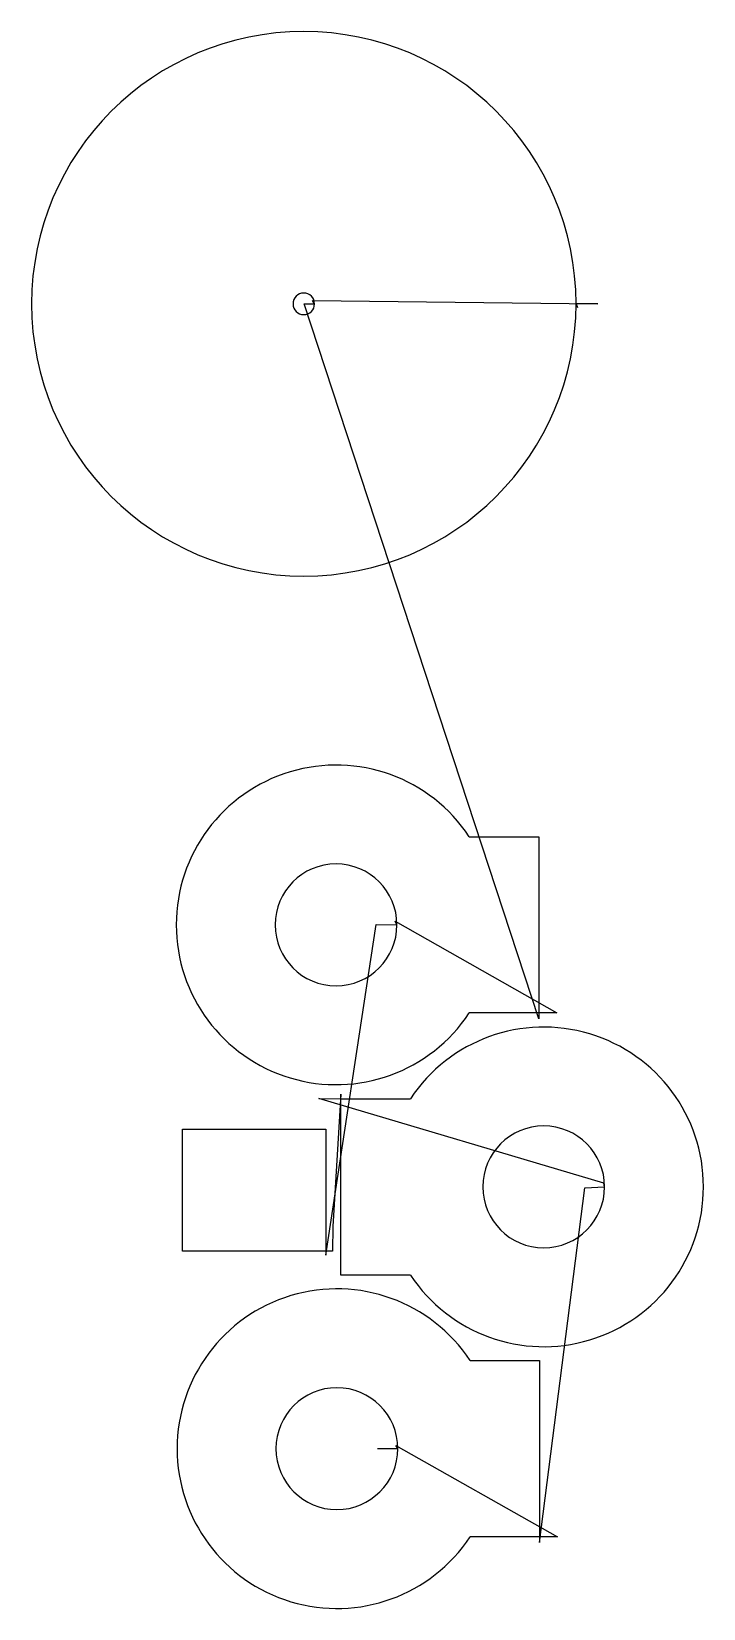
# Model space of a CAD drawing. Header units: metres. Extents: x 8 to 946, y 9 to 2210.
import ezdxf

# ---------------------------------------------------------------- set-up
doc = ezdxf.new("R2010")
doc.units = ezdxf.units.M

msp = doc.modelspace()

# ---------------------------------------------------------------- linework, layer by layer
at = {"layer": 'TOOL_0'}
for p, q in [((388.802, 1829.622), (403.064, 1829.661)), ((716.056, 832.005), (388.802, 1829.622)), ((403.064, 1829.661), (400.335, 1834.222)), ((400.335, 1834.222), (798.344, 1829.661)), ((798.344, 1829.661), (768.064, 1829.661)), ((768.064, 1829.661), (770.284, 1824.627)), ((619.067, 1086.005), (716.056, 1086.005)), ((716.056, 1086.005), (716.056, 840.005)), ((418.781, 502.254), (489.327, 963.53)), ((489.327, 963.53), (518.056, 963.005)), ((518.056, 963.005), (515.402, 968.164)), ((515.402, 968.164), (741.056, 840.005)), ((716.056, 840.005), (619.067, 840.005)), ((741.056, 840.005), (716.056, 840.005)), ((716.056, 840.005), (716.056, 832.005)), ((439.695, 726.544), (428.76, 542.084)), ((439.949, 720.35), (439.695, 726.544)), ((806.674, 602.503), (408.86, 720.587)), ((408.86, 720.587), (439.949, 720.35)), ((439.949, 720.35), (536.938, 720.35)), ((439.949, 474.35), (439.949, 720.35)), ((218.911, 507.726), (218.911, 677.726)), ((218.911, 677.726), (418.911, 677.726)), ((418.911, 677.726), (418.911, 507.726)), ((717.284, 101.004), (780.227, 596.053)), ((780.227, 596.053), (807.949, 597.35)), ((807.949, 597.35), (806.674, 602.503)), ((428.76, 542.084), (428.136, 507.467)), ((418.911, 507.726), (218.911, 507.726)), ((418.911, 507.726), (418.781, 502.254)), ((428.136, 507.467), (418.911, 507.726)), ((536.938, 474.35), (439.949, 474.35)), ((620.295, 355.004), (717.284, 355.004)), ((717.284, 355.004), (717.284, 109.004)), ((490.867, 232.193), (519.284, 232.004)), ((519.284, 232.004), (516.692, 236.616)), ((516.692, 236.616), (742.284, 109.004)), ((717.284, 109.004), (620.295, 109.004)), ((742.284, 109.004), (717.284, 109.004)), ((717.284, 109.004), (717.284, 101.004))]:
    msp.add_line(p, q, dxfattribs=at)
for centre, radius, start, end in [((388.064, 1829.661), 380, 0, 180), ((388.064, 1829.661), 380, 180, 0), ((388.064, 1829.661), 15, 0, 180), ((388.064, 1829.661), 15, 180, 0), ((433.056, 963.005), 223, 33.474719, 179.999743), ((433.056, 963.005), 85, 0, 180), ((433.056, 963.005), 223, 179.999743, 326.525281), ((433.056, 963.005), 85, 180, 0), ((722.949, 597.35), 223, 0, 146.525281), ((722.949, 597.35), 85, 0, 180), ((722.949, 597.35), 223, 213.474719, 0), ((722.949, 597.35), 85, 180, 0), ((434.284, 232.004), 223, 33.474719, 179.999743), ((434.284, 232.004), 85, 0, 180), ((434.284, 232.004), 223, 179.999743, 326.525281), ((434.284, 232.004), 85, 180, 0)]:
    msp.add_arc(centre, radius, start, end, dxfattribs=at)

doc.saveas('drawing.dxf')
